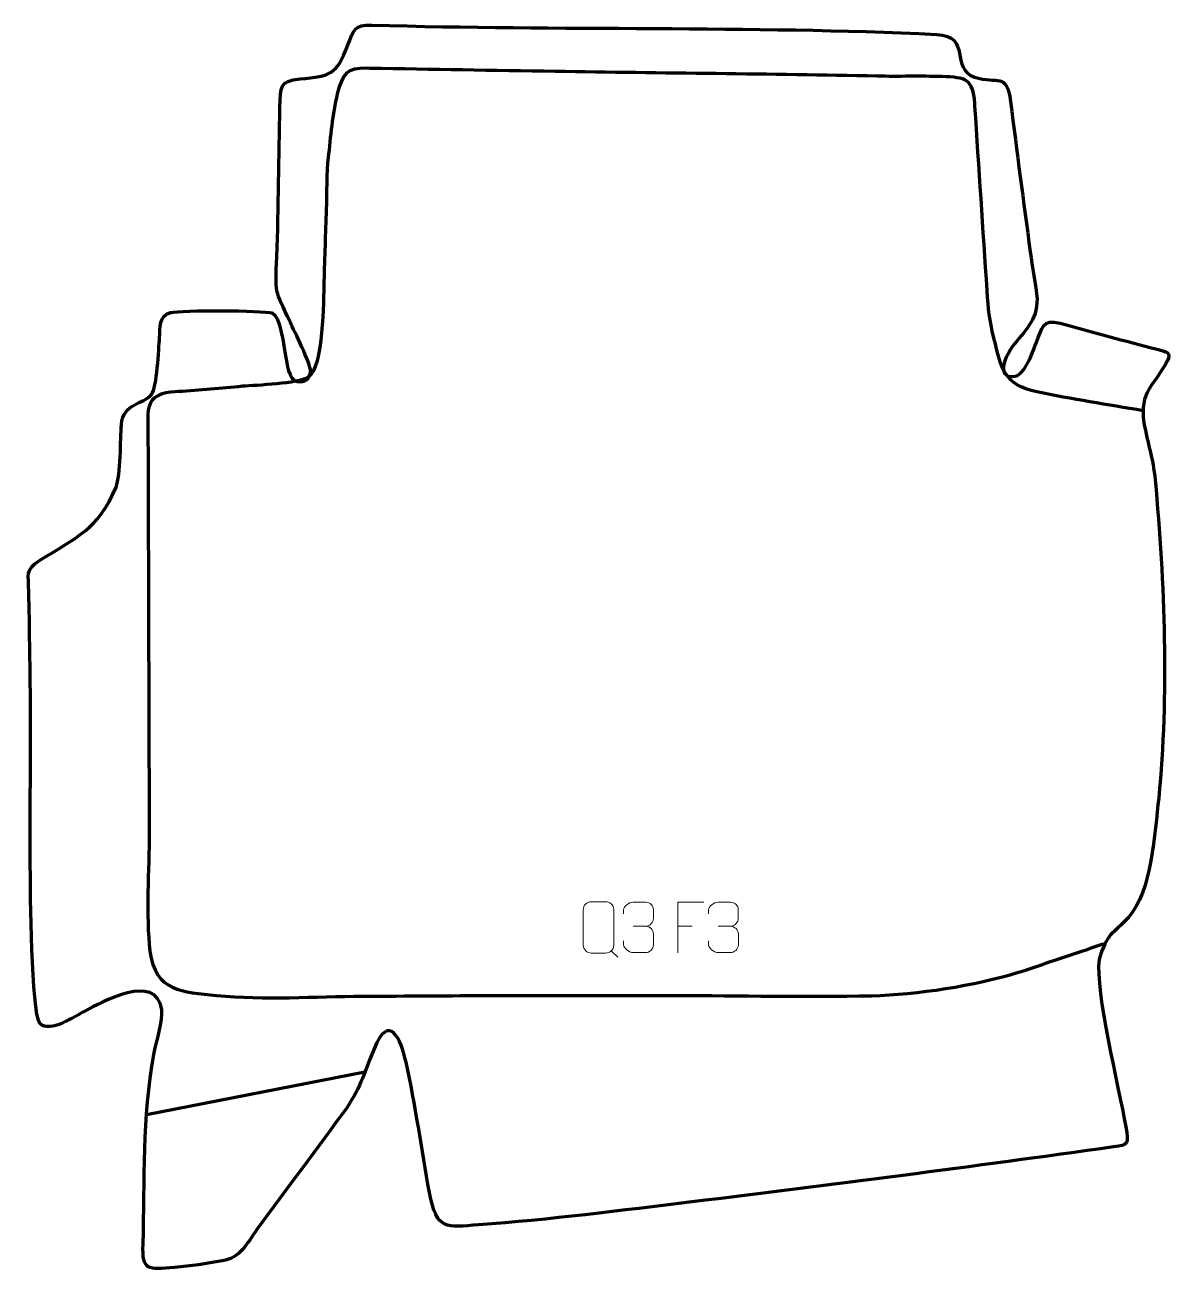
# Model space of a CAD drawing. Header units: millimetres. Extents: x -622 to -54, y 143 to 759.
import ezdxf

# ---------------------------------------------------------------- set-up
doc = ezdxf.new("R2010")
doc.units = ezdxf.units.MM
doc.header["$MEASUREMENT"] = 0
doc.layers.add('layer 2', color=7, linetype='Continuous')
doc.layers.add('layer 3', color=7, linetype='Continuous')

msp = doc.modelspace()

# ---------------------------------------------------------------- linework, layer by layer
at = {"layer": 'layer 2', "color": 142, "lineweight": 158}
msp.add_open_spline([(-68.4682, 568.447), (-85.6952, 571.4559), (-103.9537, 574.2329), (-120.975, 577.7505), (-120.975, 577.7505), (-137.5115, 581.4573), (-138.4376, 589.1145), (-142.2323, 604.4206), (-142.2323, 604.4206), (-144.6194, 614.0493), (-144.9581, 618.1429), (-145.6031, 627.9227), (-145.6031, 627.9227), (-147.6098, 658.346), (-149.6408, 688.7654), (-151.6254, 719.1905), (-151.6254, 719.1905), (-151.6254, 719.1905), (-151.7231, 720.6878), (-151.7231, 720.6878), (-151.7231, 720.6878), (-152.5027, 732.6402), (-156.1755, 733.4741), (-167.9207, 733.8393), (-167.9207, 733.8393), (-178.4424, 734.1666), (-189.3574, 733.8185), (-200.0711, 734.0468), (-200.0711, 734.0468), (-253.0304, 735.1755), (-306.2566, 735.5293), (-359.2586, 736.3628), (-359.2586, 736.3628), (-389.8042, 736.8432), (-420.3493, 737.3559), (-450.8935, 737.9229), (-450.8935, 737.9229), (-450.8935, 737.9229), (-452.3958, 737.9507), (-452.3958, 737.9507), (-452.3958, 737.9507), (-462.7197, 738.1427), (-464.366, 735.4595), (-467.0796, 725.2298), (-467.0796, 725.2298), (-469.6574, 715.5118), (-470.4098, 703.8612), (-471.5952, 693.7849), (-471.5952, 693.7849), (-472.459, 686.666), (-472.3442, 675.6813), (-472.5859, 668.1426), (-472.5859, 668.1426), (-472.9674, 656.2461), (-473.3489, 644.3494), (-473.7306, 632.4528), (-473.7306, 632.4528), (-474.009, 622.8972), (-473.7727, 590.1134), (-481.629, 584.9469), (-481.629, 584.9469), (-486.3213, 581.8611), (-507.2516, 581.0982), (-513.9735, 580.5404), (-513.9735, 580.5404), (-524.5473, 579.5914), (-535.1141, 578.6357), (-545.707, 577.9187), (-545.707, 577.9187), (-545.707, 577.9187), (-547.2341, 577.8153), (-547.2341, 577.8153), (-547.2341, 577.8153), (-561.0871, 576.894), (-561.0834, 571.4073), (-560.8564, 558.6515), (-560.8564, 558.6515), (-560.5557, 541.7403), (-560.6655, 524.6537), (-560.6123, 507.7235), (-560.6123, 507.7235), (-560.5198, 478.3043), (-560.4275, 448.8851), (-560.335, 419.4658), (-560.335, 419.4658), (-560.2723, 399.5206), (-560.2095, 379.5754), (-560.1469, 359.6301), (-560.1469, 359.6301), (-560.2166, 341.6055), (-561.8639, 318.4146), (-559.7587, 301.0332), (-559.7587, 301.0332), (-557.3176, 280.8789), (-543.5572, 280.7415), (-526.861, 279.096), (-526.861, 279.096), (-502.9927, 276.7437), (-478.373, 278.5155), (-454.3877, 278.6863), (-454.3877, 278.6863), (-432.9167, 278.8023), (-411.4459, 278.9229), (-389.975, 279.0407), (-389.975, 279.0407), (-360.0016, 279.0404), (-330.0282, 279.0399), (-300.0549, 279.0395), (-300.0549, 279.0395), (-267.8243, 279.0282), (-235.02, 278.1886), (-202.8693, 278.9396), (-202.8693, 278.9396), (-180.0974, 279.4716), (-151.9359, 283.9073), (-130.1311, 290.4983), (-130.1311, 290.4983), (-130.1311, 290.4983), (-128.7097, 290.956), (-128.7097, 290.956), (-128.7097, 290.956), (-115.369, 295.3441), (-102.0271, 299.9541), (-88.6685, 304.3725), (-88.6685, 304.3725), (-88.6685, 304.3725), (-87.2432, 304.844), (-87.2432, 304.844)], degree=3, knots=[0, 0, 0, 0, 0.03030303, 0.03030303, 0.03030303, 0.03030303, 0.06060606, 0.06060606, 0.06060606, 0.06060606, 0.09090909, 0.09090909, 0.09090909, 0.09090909, 0.12121212, 0.12121212, 0.12121212, 0.12121212, 0.15151515, 0.15151515, 0.15151515, 0.15151515, 0.18181818, 0.18181818, 0.18181818, 0.18181818, 0.21212121, 0.21212121, 0.21212121, 0.21212121, 0.24242424, 0.24242424, 0.24242424, 0.24242424, 0.27272727, 0.27272727, 0.27272727, 0.27272727, 0.3030303, 0.3030303, 0.3030303, 0.3030303, 0.33333333, 0.33333333, 0.33333333, 0.33333333, 0.36363636, 0.36363636, 0.36363636, 0.36363636, 0.39393939, 0.39393939, 0.39393939, 0.39393939, 0.42424242, 0.42424242, 0.42424242, 0.42424242, 0.45454545, 0.45454545, 0.45454545, 0.45454545, 0.48484848, 0.48484848, 0.48484848, 0.48484848, 0.51515152, 0.51515152, 0.51515152, 0.51515152, 0.54545455, 0.54545455, 0.54545455, 0.54545455, 0.57575758, 0.57575758, 0.57575758, 0.57575758, 0.60606061, 0.60606061, 0.60606061, 0.60606061, 0.63636364, 0.63636364, 0.63636364, 0.63636364, 0.66666667, 0.66666667, 0.66666667, 0.66666667, 0.6969697, 0.6969697, 0.6969697, 0.6969697, 0.72727273, 0.72727273, 0.72727273, 0.72727273, 0.75757576, 0.75757576, 0.75757576, 0.75757576, 0.78787879, 0.78787879, 0.78787879, 0.78787879, 0.81818182, 0.81818182, 0.81818182, 0.81818182, 0.84848485, 0.84848485, 0.84848485, 0.84848485, 0.87878788, 0.87878788, 0.87878788, 0.87878788, 0.90909091, 0.90909091, 0.90909091, 0.90909091, 0.93939394, 0.93939394, 0.93939394, 0.93939394, 1, 1, 1, 1], dxfattribs=at)
msp.add_open_spline([(-453.4384, 241.0337), (-453.4384, 241.0337), (-561.4646, 219.9838), (-561.4646, 219.9838)], degree=3, dxfattribs=at)
at = {"layer": 'layer 3', "color": 242, "lineweight": 158}
msp.add_open_spline([(-124.2877, 647.1714), (-127.6173, 671.9254), (-130.9272, 696.6543), (-133.9792, 721.4464), (-133.9792, 721.4464), (-136.0948, 736.4182), (-140.1345, 729.7284), (-151.9289, 733.6275), (-151.9289, 733.6275), (-164.1664, 737.6732), (-153.0235, 753.8971), (-170.594, 754.7302), (-170.594, 754.7302), (-263.7393, 759.1471), (-356.8784, 756.5515), (-449.9957, 759.3609), (-449.9957, 759.3609), (-458.8873, 759.4185), (-458.7209, 757.4687), (-461.9887, 749.096), (-461.9887, 749.096), (-467.6509, 734.6806), (-470.0813, 734.2746), (-485.5267, 732.6874), (-485.5267, 732.6874), (-495.8645, 731.625), (-495.2011, 728.9567), (-495.4449, 718.781), (-495.4449, 718.781), (-496.0368, 694.0742), (-496.0998, 669.373), (-496.9897, 644.6528), (-496.9897, 644.6528), (-497.8494, 625.9216), (-498.1947, 629.1921), (-490.2947, 612.0734), (-490.2947, 612.0734), (-488.5623, 608.2958), (-480.1178, 591.4358), (-480.3022, 588.0064), (-480.3022, 588.0064), (-480.5078, 584.1816), (-483.0998, 582.2183), (-486.9471, 582.9665), (-486.9471, 582.9665), (-491.2455, 583.8024), (-491.9583, 591.926), (-492.7216, 595.639), (-492.7216, 595.639), (-493.4885, 599.6647), (-495.3739, 615.8856), (-499.2941, 616.8464), (-499.2941, 616.8464), (-504.431, 618.1056), (-543.7957, 618.4322), (-549.6595, 617.0498), (-549.6595, 617.0498), (-555.3519, 615.2255), (-554.6722, 609.9588), (-555.051, 604.4728), (-555.051, 604.4728), (-555.4201, 599.1256), (-556.2619, 579.8068), (-559.0175, 576.497), (-559.0175, 576.497), (-563.1212, 571.5676), (-572.9553, 572.39), (-573.924, 561.6169), (-573.924, 561.6169), (-574.3903, 554.2589), (-574.2171, 536.5898), (-576.5155, 530.6771), (-576.5155, 530.6771), (-585.6841, 509.0436), (-596.2173, 506.0651), (-614.3437, 494.3085), (-614.3437, 494.3085), (-621.6277, 489.5842), (-619.8529, 487.5837), (-619.6844, 478.8878), (-619.6844, 478.8878), (-619.3454, 461.3844), (-619.1127, 443.7463), (-618.895, 426.2363), (-618.895, 426.2363), (-618.6364, 398.3196), (-619.2421, 370.2958), (-618.9624, 342.2807), (-618.9624, 342.2807), (-618.8525, 330.9418), (-618.6127, 271.4024), (-614.2073, 265.1171), (-614.2073, 265.1171), (-609.2799, 260.1946), (-596.9653, 268.6918), (-592.0043, 271.3174), (-592.0043, 271.3174), (-583.6186, 275.7553), (-556.5916, 290.6414), (-553.9447, 272.1748), (-553.9447, 272.1748), (-553.1984, 266.9676), (-556.7443, 255.8107), (-557.868, 249.8029), (-557.868, 249.8029), (-563.5701, 218.5905), (-562.1731, 187.5009), (-563.1992, 155.9941), (-563.1992, 155.9941), (-563.6345, 142.6286), (-561.0502, 143.2867), (-547.6134, 144.4728), (-547.6134, 144.4728), (-539.6912, 145.1722), (-531.9059, 146.2612), (-524.0731, 147.6223), (-524.0731, 147.6223), (-514.8727, 149.3034), (-512.0628, 156.0042), (-506.8243, 163.262), (-506.8243, 163.262), (-492.1718, 183.5233), (-476.7935, 203.4362), (-462.2564, 223.6641), (-462.2564, 223.6641), (-455.1401, 234.3188), (-453.5738, 241.459), (-448.8964, 252.7109), (-448.8964, 252.7109), (-441.3113, 270.9576), (-435.6367, 257.2421), (-433.0995, 246.0884), (-433.0995, 246.0884), (-428.2601, 224.8152), (-425.514, 203.0406), (-421.5031, 181.5868), (-421.5031, 181.5868), (-417.8503, 162.2236), (-413.1145, 164.3595), (-397.1841, 165.4936), (-397.1841, 165.4936), (-362.5267, 167.9609), (-326.2269, 172.6697), (-291.6835, 176.86), (-291.6835, 176.86), (-222.0636, 185.3081), (-152.529, 194.339), (-83.0758, 204.0584), (-83.0758, 204.0584), (-75.5112, 205.1169), (-75.5421, 205.4022), (-77.0441, 213.9923), (-77.0441, 213.9923), (-80.5969, 234.3102), (-92.302, 281.0068), (-90.2051, 296.867), (-90.2051, 296.867), (-86.3093, 310.0698), (-83.7369, 309.0565), (-75.671, 317.595), (-75.671, 317.595), (-64.1454, 330.6424), (-62.6616, 359.5165), (-60.7337, 376.7532), (-60.7337, 376.7532), (-55.6611, 427.1286), (-57.7752, 483.7336), (-62.4952, 534.1818), (-62.4952, 534.1818), (-63.5122, 545.0509), (-66.2549, 552.3289), (-68.0409, 562.4445), (-68.0409, 562.4445), (-70.3487, 578.0898), (-62.9845, 580.8473), (-56.525, 592.9473), (-56.525, 592.9473), (-54.1167, 597.4584), (-57.0635, 597.7086), (-61.4506, 598.8562), (-61.4506, 598.8562), (-77.6499, 603.0872), (-93.299, 607.2777), (-109.4169, 611.8365), (-109.4169, 611.8365), (-118.4678, 614.0153), (-118.1823, 609.7323), (-121.3938, 601.8971), (-121.3938, 601.8971), (-122.6595, 598.8088), (-125.93, 588.4261), (-130.5528, 585.9338), (-130.5528, 585.9338), (-131.8279, 585.2463), (-134.2422, 585.1571), (-135.61, 585.8136), (-135.61, 585.8136), (-140.3761, 588.1011), (-135.2461, 597.2425), (-133.1995, 600.0377), (-133.1995, 600.0377), (-127.2986, 608.0972), (-120.7187, 612.8485), (-120.9074, 623.832), (-120.9074, 623.832), (-121.4386, 630.8133), (-123.2882, 639.7399), (-124.2877, 647.1714)], degree=3, knots=[0, 0, 0, 0, 0.01886792, 0.01886792, 0.01886792, 0.01886792, 0.03773585, 0.03773585, 0.03773585, 0.03773585, 0.05660377, 0.05660377, 0.05660377, 0.05660377, 0.0754717, 0.0754717, 0.0754717, 0.0754717, 0.09433962, 0.09433962, 0.09433962, 0.09433962, 0.11320755, 0.11320755, 0.11320755, 0.11320755, 0.13207547, 0.13207547, 0.13207547, 0.13207547, 0.1509434, 0.1509434, 0.1509434, 0.1509434, 0.16981132, 0.16981132, 0.16981132, 0.16981132, 0.18867925, 0.18867925, 0.18867925, 0.18867925, 0.20754717, 0.20754717, 0.20754717, 0.20754717, 0.22641509, 0.22641509, 0.22641509, 0.22641509, 0.24528302, 0.24528302, 0.24528302, 0.24528302, 0.26415094, 0.26415094, 0.26415094, 0.26415094, 0.28301887, 0.28301887, 0.28301887, 0.28301887, 0.30188679, 0.30188679, 0.30188679, 0.30188679, 0.32075472, 0.32075472, 0.32075472, 0.32075472, 0.33962264, 0.33962264, 0.33962264, 0.33962264, 0.35849057, 0.35849057, 0.35849057, 0.35849057, 0.37735849, 0.37735849, 0.37735849, 0.37735849, 0.39622642, 0.39622642, 0.39622642, 0.39622642, 0.41509434, 0.41509434, 0.41509434, 0.41509434, 0.43396226, 0.43396226, 0.43396226, 0.43396226, 0.45283019, 0.45283019, 0.45283019, 0.45283019, 0.47169811, 0.47169811, 0.47169811, 0.47169811, 0.49056604, 0.49056604, 0.49056604, 0.49056604, 0.50943396, 0.50943396, 0.50943396, 0.50943396, 0.52830189, 0.52830189, 0.52830189, 0.52830189, 0.54716981, 0.54716981, 0.54716981, 0.54716981, 0.56603774, 0.56603774, 0.56603774, 0.56603774, 0.58490566, 0.58490566, 0.58490566, 0.58490566, 0.60377358, 0.60377358, 0.60377358, 0.60377358, 0.62264151, 0.62264151, 0.62264151, 0.62264151, 0.64150943, 0.64150943, 0.64150943, 0.64150943, 0.66037736, 0.66037736, 0.66037736, 0.66037736, 0.67924528, 0.67924528, 0.67924528, 0.67924528, 0.69811321, 0.69811321, 0.69811321, 0.69811321, 0.71698113, 0.71698113, 0.71698113, 0.71698113, 0.73584906, 0.73584906, 0.73584906, 0.73584906, 0.75471698, 0.75471698, 0.75471698, 0.75471698, 0.77358491, 0.77358491, 0.77358491, 0.77358491, 0.79245283, 0.79245283, 0.79245283, 0.79245283, 0.81132075, 0.81132075, 0.81132075, 0.81132075, 0.83018868, 0.83018868, 0.83018868, 0.83018868, 0.8490566, 0.8490566, 0.8490566, 0.8490566, 0.86792453, 0.86792453, 0.86792453, 0.86792453, 0.88679245, 0.88679245, 0.88679245, 0.88679245, 0.90566038, 0.90566038, 0.90566038, 0.90566038, 0.9245283, 0.9245283, 0.9245283, 0.9245283, 0.94339623, 0.94339623, 0.94339623, 0.94339623, 0.96226415, 0.96226415, 0.96226415, 0.96226415, 1, 1, 1, 1], dxfattribs=at)
at = {"layer": 'layer 3', "color": 250, "lineweight": 9}
for points, knots in [([(-341.4555, 325.4311), (-339.0877, 325.4311), (-336.7197, 325.4311), (-334.3517, 325.4311), (-334.3517, 325.4311), (-332.3699, 325.4673), (-330.3426, 323.9488), (-330.3155, 321.4672), (-330.3155, 321.4672), (-330.3158, 315.6166), (-330.3158, 309.7657), (-330.3155, 303.9143), (-330.3155, 303.9143), (-330.4577, 301.549), (-332.1652, 300.0427), (-334.3517, 300.0317), (-334.3517, 300.0317), (-336.7257, 300.0322), (-339.0995, 300.0322), (-341.473, 300.0317), (-341.473, 300.0317), (-343.4329, 299.9245), (-345.4407, 301.843), (-345.4292, 303.8967), (-345.4292, 303.8967), (-345.4289, 309.7707), (-345.4289, 315.6445), (-345.4292, 321.5179), (-345.4292, 321.5179), (-345.4249, 323.6945), (-343.6467, 325.4448), (-341.4555, 325.4311)], [0, 0, 0, 0, 0.11111111, 0.11111111, 0.11111111, 0.11111111, 0.22222222, 0.22222222, 0.22222222, 0.22222222, 0.33333333, 0.33333333, 0.33333333, 0.33333333, 0.44444444, 0.44444444, 0.44444444, 0.44444444, 0.55555556, 0.55555556, 0.55555556, 0.55555556, 0.66666667, 0.66666667, 0.66666667, 0.66666667, 0.77777778, 0.77777778, 0.77777778, 0.77777778, 1, 1, 1, 1]), ([(-325.4413, 319.5168), (-325.4413, 319.5168), (-325.4413, 321.374), (-325.4413, 321.374), (-325.4413, 321.374), (-325.4556, 323.1159), (-322.7911, 325.234), (-320.732, 325.2113), (-320.732, 325.2113), (-318.6679, 325.2113), (-316.6039, 325.2113), (-314.5402, 325.2113), (-314.5402, 325.2113), (-312.3457, 325.2201), (-310.7474, 323.3733), (-310.703, 321.4612), (-310.703, 321.4612), (-310.7034, 320.0261), (-310.7034, 318.591), (-310.703, 317.1555), (-310.703, 317.1555), (-310.7516, 315.502), (-312.3542, 313.272), (-314.5525, 313.282), (-314.5525, 313.282), (-312.3488, 313.2708), (-310.7408, 311.4676), (-310.6868, 309.4081), (-310.6868, 309.4081), (-310.6872, 307.6234), (-310.6872, 305.8387), (-310.6868, 304.0536), (-310.6868, 304.0536), (-310.6767, 301.9922), (-312.7316, 300.2291), (-314.5525, 300.2372), (-314.5525, 300.2372), (-316.6178, 300.2375), (-318.683, 300.2375), (-320.7486, 300.2372), (-320.7486, 300.2372), (-322.9172, 300.2487), (-325.4482, 302.6489), (-325.4668, 304.1107), (-325.4668, 304.1107), (-325.4668, 304.1107), (-325.4668, 306.0193), (-325.4668, 306.0193)], [0, 0, 0, 0, 0.07692308, 0.07692308, 0.07692308, 0.07692308, 0.15384615, 0.15384615, 0.15384615, 0.15384615, 0.23076923, 0.23076923, 0.23076923, 0.23076923, 0.30769231, 0.30769231, 0.30769231, 0.30769231, 0.38461538, 0.38461538, 0.38461538, 0.38461538, 0.46153846, 0.46153846, 0.46153846, 0.46153846, 0.53846154, 0.53846154, 0.53846154, 0.53846154, 0.61538462, 0.61538462, 0.61538462, 0.61538462, 0.69230769, 0.69230769, 0.69230769, 0.69230769, 0.76923077, 0.76923077, 0.76923077, 0.76923077, 0.84615385, 0.84615385, 0.84615385, 0.84615385, 1, 1, 1, 1]), ([(-285.7781, 325.1445), (-285.7781, 325.1445), (-298.6521, 325.1445), (-298.6521, 325.1445), (-298.6521, 325.1445), (-298.6521, 325.1445), (-298.6521, 300.1909), (-298.6521, 300.1909)], [0, 0, 0, 0, 0.33333333, 0.33333333, 0.33333333, 0.33333333, 1, 1, 1, 1]), ([(-283.4413, 319.5168), (-283.4413, 319.5168), (-283.4413, 321.374), (-283.4413, 321.374), (-283.4413, 321.374), (-283.4556, 323.1159), (-280.7911, 325.234), (-278.732, 325.2113), (-278.732, 325.2113), (-276.6679, 325.2113), (-274.6039, 325.2113), (-272.5402, 325.2113), (-272.5402, 325.2113), (-270.3457, 325.2201), (-268.7474, 323.3733), (-268.703, 321.4612), (-268.703, 321.4612), (-268.7034, 320.0261), (-268.7034, 318.591), (-268.703, 317.1555), (-268.703, 317.1555), (-268.7516, 315.502), (-270.3542, 313.272), (-272.5525, 313.282), (-272.5525, 313.282), (-270.3488, 313.2708), (-268.7408, 311.4676), (-268.6868, 309.4081), (-268.6868, 309.4081), (-268.6872, 307.6234), (-268.6872, 305.8387), (-268.6868, 304.0536), (-268.6868, 304.0536), (-268.6767, 301.9922), (-270.7316, 300.2291), (-272.5525, 300.2372), (-272.5525, 300.2372), (-274.6178, 300.2375), (-276.683, 300.2375), (-278.7486, 300.2372), (-278.7486, 300.2372), (-280.9172, 300.2487), (-283.4482, 302.6489), (-283.4668, 304.1107), (-283.4668, 304.1107), (-283.4668, 304.1107), (-283.4668, 306.0193), (-283.4668, 306.0193)], [0, 0, 0, 0, 0.07692308, 0.07692308, 0.07692308, 0.07692308, 0.15384615, 0.15384615, 0.15384615, 0.15384615, 0.23076923, 0.23076923, 0.23076923, 0.23076923, 0.30769231, 0.30769231, 0.30769231, 0.30769231, 0.38461538, 0.38461538, 0.38461538, 0.38461538, 0.46153846, 0.46153846, 0.46153846, 0.46153846, 0.53846154, 0.53846154, 0.53846154, 0.53846154, 0.61538462, 0.61538462, 0.61538462, 0.61538462, 0.69230769, 0.69230769, 0.69230769, 0.69230769, 0.76923077, 0.76923077, 0.76923077, 0.76923077, 0.84615385, 0.84615385, 0.84615385, 0.84615385, 1, 1, 1, 1])]:
    msp.add_open_spline(points, degree=3, knots=knots, dxfattribs=at)
for points in [[(-320.7316, 313.2716), (-320.7316, 313.2716), (-314.5352, 313.2716), (-314.5352, 313.2716)], [(-298.6521, 313.2648), (-298.6521, 313.2648), (-291.484, 313.2648), (-291.484, 313.2648)], [(-278.7316, 313.2716), (-278.7316, 313.2716), (-272.5352, 313.2716), (-272.5352, 313.2716)], [(-331.5254, 301.1297), (-331.5254, 301.1297), (-328.3152, 297.9228), (-328.3152, 297.9228)]]:
    msp.add_open_spline(points, degree=3, dxfattribs=at)

doc.saveas('drawing.dxf')
